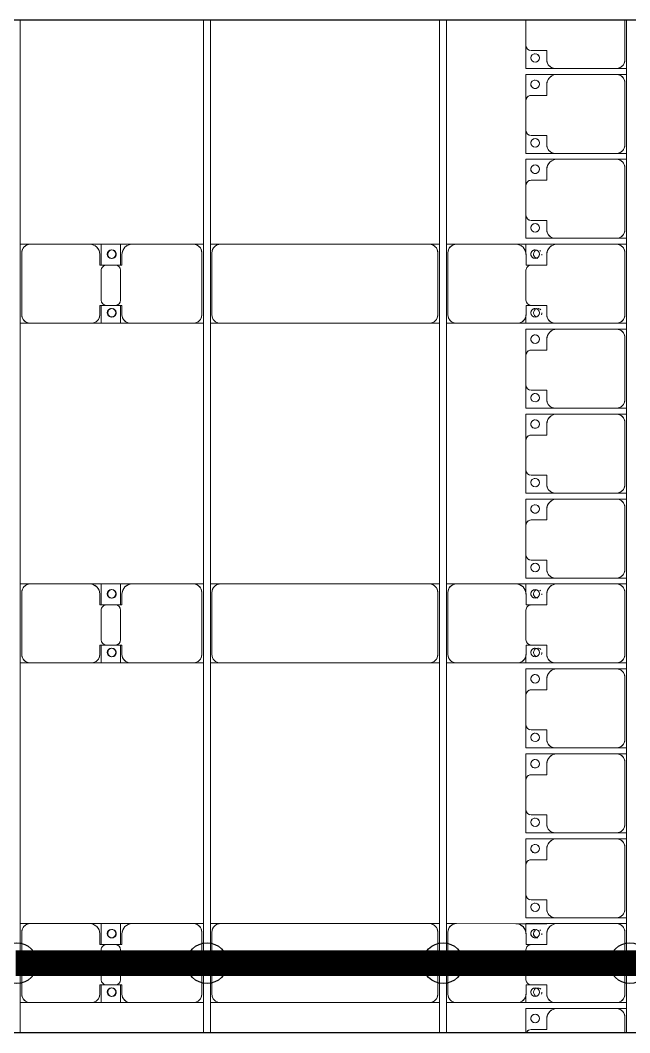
# Model space of a CAD drawing. Header units: millimetres. Extents: x -533732 to -130507, y -117886 to -23954.
# Drawn here: x -457530 to -453941, y -100546 to -94585 of the extents above; entities that cross this region are included whole.
import ezdxf

# ---------------------------------------------------------------- set-up
doc = ezdxf.new("R2010")
doc.units = ezdxf.units.MM
doc.layers.add('A-GENM', color=13, linetype='Continuous', lineweight=9)
doc.layers.add('S-BEAM', color=12, linetype='Continuous', lineweight=9)
doc.layers.add('GC-HOP 40x60 GIA CUONG', color=1, linetype='Continuous')

# ---------------------------------------------------------------- blocks, each defined once
blk = doc.blocks.new('Dải phao đi lại kèm đỡ invester - DẢI PHAO ĐI LẠI-18522-BỐ TRÍ KHUNG KẾT CẤU BÈ PIN 06')
at = {"layer": 'A-GENM', "color": 7}
for p, q in [((62673.4, -729.7), (62440, -729.7)), ((62723.4, -721.1), (62723.4, -779.7)), ((62723.4, -721.1), (62723.4, -779.7)), ((62758.4, -779.7), (62758.4, -721.1)), ((62758.4, -779.7), (62758.4, -721.1)), ((63173.4, -729.7), (62808.4, -729.7)), ((63223.4, -721.1), (63223.4, -779.7)), ((63223.4, -721.1), (63223.4, -779.7)), ((63258.4, -779.7), (63258.4, -721.1)), ((63258.4, -779.7), (63258.4, -721.1)), ((63673.4, -729.7), (63308.4, -729.7)), ((63723.4, -721.1), (63723.4, -779.7)), ((63723.4, -721.1), (63723.4, -779.7)), ((63758.4, -779.7), (63758.4, -721.1)), ((63758.4, -779.7), (63758.4, -721.1)), ((64173.4, -729.7), (63808.4, -729.7)), ((64223.4, -721.1), (64223.4, -779.7)), ((64223.4, -721.1), (64223.4, -779.7)), ((64258.4, -779.7), (64258.4, -721.1)), ((64258.4, -779.7), (64258.4, -721.1)), ((64673.4, -729.7), (64308.4, -729.7)), ((64723.4, -721.1), (64723.4, -779.7)), ((64723.4, -721.1), (64723.4, -779.7)), ((64758.4, -779.7), (64758.4, -721.1)), ((64758.4, -779.7), (64758.4, -721.1)), ((65173.4, -729.7), (64808.4, -729.7)), ((65223.4, -721.1), (65223.4, -779.7)), ((65223.4, -721.1), (65223.4, -779.7)), ((65258.4, -779.7), (65258.4, -721.1)), ((65258.4, -779.7), (65258.4, -721.1)), ((65673.4, -729.7), (65308.4, -729.7)), ((65723.4, -721.1), (65723.4, -779.7)), ((65723.4, -721.1), (65723.4, -779.7)), ((65758.4, -779.7), (65758.4, -721.1)), ((65758.4, -779.7), (65758.4, -721.1)), ((66173.4, -729.7), (65808.4, -729.7)), ((66223.4, -721.1), (66223.4, -779.7)), ((66223.4, -721.1), (66223.4, -779.7)), ((66258.4, -779.7), (66258.4, -721.1)), ((66258.4, -779.7), (66258.4, -721.1)), ((66673.4, -729.7), (66308.4, -729.7)), ((66723.4, -721.1), (66723.4, -779.7)), ((66723.4, -721.1), (66723.4, -779.7)), ((66758.4, -779.7), (66758.4, -721.1)), ((66758.4, -779.7), (66758.4, -721.1)), ((67173.4, -729.7), (66808.4, -729.7)), ((67223.4, -721.1), (67223.4, -779.7)), ((67223.4, -721.1), (67223.4, -779.7)), ((67258.4, -779.7), (67258.4, -721.1)), ((67258.4, -779.7), (67258.4, -721.1)), ((67673.4, -729.7), (67308.4, -729.7)), ((67723.4, -721.1), (67723.4, -779.7)), ((67723.4, -721.1), (67723.4, -779.7)), ((67758.4, -779.7), (67758.4, -721.1)), ((67758.4, -779.7), (67758.4, -721.1)), ((68173.4, -729.7), (67808.4, -729.7)), ((68223.4, -721.1), (68223.4, -779.7)), ((68223.4, -721.1), (68223.4, -779.7)), ((68258.4, -779.7), (68258.4, -721.1)), ((68258.4, -779.7), (68258.4, -721.1)), ((68400, -729.7), (68308.4, -729.7)), ((62723.4, -1139.7), (62723.4, -779.7)), ((62758.4, -779.7), (62758.4, -1129.7)), ((63223.4, -1139.7), (63223.4, -779.7)), ((63258.4, -779.7), (63258.4, -1129.7)), ((63723.4, -1139.7), (63723.4, -779.7)), ((63758.4, -779.7), (63758.4, -1129.7)), ((64223.4, -1139.7), (64223.4, -779.7)), ((64258.4, -779.7), (64258.4, -1129.7)), ((64723.4, -1139.7), (64723.4, -779.7)), ((64758.4, -779.7), (64758.4, -1129.7)), ((65223.4, -1139.7), (65223.4, -779.7)), ((65258.4, -779.7), (65258.4, -1129.7)), ((65723.4, -1139.7), (65723.4, -779.7)), ((65758.4, -779.7), (65758.4, -1129.7)), ((66223.4, -1139.7), (66223.4, -779.7)), ((66258.4, -779.7), (66258.4, -1129.7)), ((66723.4, -1139.7), (66723.4, -779.7)), ((66758.4, -779.7), (66758.4, -1129.7)), ((67223.4, -1139.7), (67223.4, -779.7)), ((67258.4, -779.7), (67258.4, -1129.7)), ((67723.4, -1139.7), (67723.4, -779.7)), ((67758.4, -779.7), (67758.4, -1129.7)), ((68223.4, -1139.7), (68223.4, -779.7)), ((68258.4, -779.7), (68258.4, -1129.7)), ((62758.4, -1312.2), (62758.4, -1129.7)), ((62758.4, -1129.7), (62758.4, -1312.2)), ((63258.4, -1312.2), (63258.4, -1129.7)), ((63258.4, -1129.7), (63258.4, -1312.2)), ((63758.4, -1312.2), (63758.4, -1129.7)), ((63758.4, -1129.7), (63758.4, -1312.2)), ((64258.4, -1312.2), (64258.4, -1129.7)), ((64258.4, -1129.7), (64258.4, -1312.2)), ((64758.4, -1312.2), (64758.4, -1129.7)), ((64758.4, -1129.7), (64758.4, -1312.2)), ((65258.4, -1312.2), (65258.4, -1129.7)), ((65258.4, -1129.7), (65258.4, -1312.2)), ((65758.4, -1312.2), (65758.4, -1129.7)), ((65758.4, -1129.7), (65758.4, -1312.2)), ((66258.4, -1312.2), (66258.4, -1129.7)), ((66258.4, -1129.7), (66258.4, -1312.2)), ((66758.4, -1312.2), (66758.4, -1129.7)), ((66758.4, -1129.7), (66758.4, -1312.2)), ((67258.4, -1312.2), (67258.4, -1129.7)), ((67258.4, -1129.7), (67258.4, -1312.2)), ((67758.4, -1312.2), (67758.4, -1129.7)), ((67758.4, -1129.7), (67758.4, -1312.2)), ((68258.4, -1312.2), (68258.4, -1129.7)), ((68258.4, -1129.7), (68258.4, -1312.2)), ((62618.2, -1282.2), (62618.2, -1189.7)), ((62618.2, -1189.7), (62673.4, -1189.7)), ((62723.4, -1139.7), (62723.4, -1312.2)), ((62723.4, -1312.2), (62723.4, -1139.7)), ((62818.4, -1189.7), (62881.8, -1189.7)), ((62881.8, -1189.7), (62881.8, -1282.2)), ((63118.2, -1282.2), (63118.2, -1189.7)), ((63118.2, -1189.7), (63173.4, -1189.7)), ((63223.4, -1139.7), (63223.4, -1312.2)), ((63223.4, -1312.2), (63223.4, -1139.7)), ((63318.4, -1189.7), (63381.8, -1189.7)), ((63381.8, -1189.7), (63381.8, -1282.2)), ((63618.2, -1282.2), (63618.2, -1189.7)), ((63618.2, -1189.7), (63673.4, -1189.7)), ((63723.4, -1139.7), (63723.4, -1312.2)), ((63723.4, -1312.2), (63723.4, -1139.7)), ((63818.4, -1189.7), (63881.8, -1189.7)), ((63881.8, -1189.7), (63881.8, -1282.2)), ((64118.2, -1282.2), (64118.2, -1189.7)), ((64118.2, -1189.7), (64173.4, -1189.7)), ((64223.4, -1139.7), (64223.4, -1312.2)), ((64223.4, -1312.2), (64223.4, -1139.7)), ((64318.4, -1189.7), (64381.8, -1189.7)), ((64381.8, -1189.7), (64381.8, -1282.2)), ((64618.2, -1282.2), (64618.2, -1189.7)), ((64618.2, -1189.7), (64673.4, -1189.7)), ((64723.4, -1139.7), (64723.4, -1312.2)), ((64723.4, -1312.2), (64723.4, -1139.7)), ((64818.4, -1189.7), (64881.8, -1189.7)), ((64881.8, -1189.7), (64881.8, -1282.2)), ((65118.2, -1282.2), (65118.2, -1189.7)), ((65118.2, -1189.7), (65173.4, -1189.7)), ((65223.4, -1139.7), (65223.4, -1312.2)), ((65223.4, -1312.2), (65223.4, -1139.7)), ((65318.4, -1189.7), (65381.8, -1189.7)), ((65381.8, -1189.7), (65381.8, -1282.2)), ((65618.2, -1282.2), (65618.2, -1189.7)), ((65618.2, -1189.7), (65673.4, -1189.7)), ((65723.4, -1139.7), (65723.4, -1312.2)), ((65723.4, -1312.2), (65723.4, -1139.7)), ((65818.4, -1189.7), (65881.8, -1189.7)), ((65881.8, -1189.7), (65881.8, -1282.2)), ((66118.2, -1282.2), (66118.2, -1189.7)), ((66118.2, -1189.7), (66173.4, -1189.7)), ((66223.4, -1139.7), (66223.4, -1312.2)), ((66223.4, -1312.2), (66223.4, -1139.7)), ((66318.4, -1189.7), (66381.8, -1189.7)), ((66381.8, -1189.7), (66381.8, -1282.2)), ((66618.2, -1282.2), (66618.2, -1189.7)), ((66618.2, -1189.7), (66673.4, -1189.7)), ((66723.4, -1139.7), (66723.4, -1312.2)), ((66723.4, -1312.2), (66723.4, -1139.7)), ((66818.4, -1189.7), (66881.8, -1189.7)), ((66881.8, -1189.7), (66881.8, -1282.2)), ((67118.2, -1282.2), (67118.2, -1189.7)), ((67118.2, -1189.7), (67173.4, -1189.7)), ((67223.4, -1139.7), (67223.4, -1312.2)), ((67223.4, -1312.2), (67223.4, -1139.7)), ((67318.4, -1189.7), (67381.8, -1189.7)), ((67381.8, -1189.7), (67381.8, -1282.2)), ((67618.2, -1282.2), (67618.2, -1189.7)), ((67618.2, -1189.7), (67673.4, -1189.7)), ((67723.4, -1139.7), (67723.4, -1312.2)), ((67723.4, -1312.2), (67723.4, -1139.7)), ((67818.4, -1189.7), (67881.8, -1189.7)), ((67881.8, -1189.7), (67881.8, -1282.2)), ((68118.2, -1282.2), (68118.2, -1189.7)), ((68118.2, -1189.7), (68173.4, -1189.7)), ((68223.4, -1139.7), (68223.4, -1312.2)), ((68223.4, -1312.2), (68223.4, -1139.7)), ((68318.4, -1189.7), (68381.8, -1189.7)), ((68381.8, -1189.7), (68381.8, -1282.2)), ((62440, -1312.2), (62588.2, -1312.2)), ((62723.4, -1312.2), (62588.2, -1312.2)), ((62588.2, -1312.2), (62723.4, -1312.2)), ((62911.8, -1312.2), (62758.4, -1312.2)), ((62758.4, -1312.2), (62911.8, -1312.2)), ((62911.8, -1312.2), (63088.2, -1312.2)), ((63223.4, -1312.2), (63088.2, -1312.2)), ((63088.2, -1312.2), (63223.4, -1312.2)), ((63411.8, -1312.2), (63258.4, -1312.2)), ((63258.4, -1312.2), (63411.8, -1312.2)), ((63411.8, -1312.2), (63588.2, -1312.2)), ((63723.4, -1312.2), (63588.2, -1312.2)), ((63588.2, -1312.2), (63723.4, -1312.2)), ((63818.4, -1312.2), (63758.4, -1312.2)), ((63758.4, -1312.2), (63818.4, -1312.2)), ((63911.8, -1312.2), (64088.2, -1312.2)), ((64223.4, -1312.2), (64173.4, -1312.2)), ((64173.4, -1312.2), (64223.4, -1312.2)), ((64411.8, -1312.2), (64258.4, -1312.2)), ((64258.4, -1312.2), (64411.8, -1312.2)), ((64411.8, -1312.2), (64588.2, -1312.2)), ((64723.4, -1312.2), (64588.2, -1312.2)), ((64588.2, -1312.2), (64723.4, -1312.2)), ((64911.8, -1312.2), (64758.4, -1312.2)), ((64758.4, -1312.2), (64911.8, -1312.2)), ((64911.8, -1312.2), (65088.2, -1312.2)), ((65223.4, -1312.2), (65088.2, -1312.2)), ((65088.2, -1312.2), (65223.4, -1312.2)), ((65411.8, -1312.2), (65258.4, -1312.2)), ((65258.4, -1312.2), (65411.8, -1312.2)), ((65411.8, -1312.2), (65588.2, -1312.2)), ((65723.4, -1312.2), (65588.2, -1312.2)), ((65588.2, -1312.2), (65723.4, -1312.2)), ((65818.4, -1312.2), (65758.4, -1312.2)), ((65758.4, -1312.2), (65818.4, -1312.2)), ((65911.8, -1312.2), (66088.2, -1312.2)), ((66223.4, -1312.2), (66173.4, -1312.2)), ((66173.4, -1312.2), (66223.4, -1312.2)), ((66411.8, -1312.2), (66258.4, -1312.2)), ((66258.4, -1312.2), (66411.8, -1312.2)), ((66411.8, -1312.2), (66588.2, -1312.2)), ((66723.4, -1312.2), (66588.2, -1312.2)), ((66588.2, -1312.2), (66723.4, -1312.2)), ((66911.8, -1312.2), (66758.4, -1312.2)), ((66758.4, -1312.2), (66911.8, -1312.2)), ((66911.8, -1312.2), (67088.2, -1312.2)), ((67223.4, -1312.2), (67088.2, -1312.2)), ((67088.2, -1312.2), (67223.4, -1312.2)), ((67411.8, -1312.2), (67258.4, -1312.2)), ((67258.4, -1312.2), (67411.8, -1312.2)), ((67411.8, -1312.2), (67588.2, -1312.2)), ((67723.4, -1312.2), (67588.2, -1312.2)), ((67588.2, -1312.2), (67723.4, -1312.2)), ((67818.4, -1312.2), (67758.4, -1312.2)), ((67758.4, -1312.2), (67818.4, -1312.2)), ((67911.8, -1312.2), (68088.2, -1312.2)), ((68223.4, -1312.2), (68173.4, -1312.2)), ((68173.4, -1312.2), (68221.6, -1312.2)), ((68400, -1312.2), (68258.4, -1312.2)), ((68258.4, -1312.2), (68400, -1312.2))]:
    blk.add_line(p, q, dxfattribs=at)
for centre, radius, start, end in [((62673.4, -779.7), 50, 0, 90), ((62673.4, -779.7), 50, 15, 90), ((62808.4, -779.7), 50, 90, 180), ((62808.4, -779.7), 50, 90, 165), ((63173.4, -779.7), 50, 0, 90), ((63173.4, -779.7), 50, 15, 90), ((63308.4, -779.7), 50, 90, 180), ((63308.4, -779.7), 50, 90, 165), ((63673.4, -779.7), 50, 360, 90), ((63673.4, -779.7), 50, 15, 90), ((63808.4, -779.7), 50, 90, 180), ((63808.4, -779.7), 50, 90, 165), ((64173.4, -779.7), 50, 0, 90), ((64173.4, -779.7), 50, 15, 90), ((64308.4, -779.7), 50, 90, 180), ((64308.4, -779.7), 50, 90, 165), ((64673.4, -779.7), 50, 0, 90), ((64673.4, -779.7), 50, 15, 90), ((64808.4, -779.7), 50, 90, 180), ((64808.4, -779.7), 50, 90, 165), ((65173.4, -779.7), 50, 360, 90), ((65173.4, -779.7), 50, 15, 90), ((65308.4, -779.7), 50, 90, 180), ((65308.4, -779.7), 50, 90, 165), ((65673.4, -779.7), 50, 360, 90), ((65673.4, -779.7), 50, 15, 90), ((65808.4, -779.7), 50, 90, 180), ((65808.4, -779.7), 50, 90, 165), ((66173.4, -779.7), 50, 0, 90), ((66173.4, -779.7), 50, 15, 90), ((66308.4, -779.7), 50, 90, 180), ((66308.4, -779.7), 50, 90, 165), ((66673.4, -779.7), 50, 360, 90), ((66673.4, -779.7), 50, 15, 90), ((66808.4, -779.7), 50, 90, 180), ((66808.4, -779.7), 50, 90, 165), ((67173.4, -779.7), 50, 360, 90), ((67173.4, -779.7), 50, 15, 90), ((67308.4, -779.7), 50, 90, 180), ((67308.4, -779.7), 50, 90, 165), ((67673.4, -779.7), 50, 0, 90), ((67673.4, -779.7), 50, 15, 90), ((67808.4, -779.7), 50, 90, 180), ((67808.4, -779.7), 50, 90, 165), ((68173.4, -779.7), 50, 360, 90), ((68173.4, -779.7), 50, 15.40854, 90), ((68308.4, -779.7), 50, 90, 180), ((68308.4, -779.7), 50, 90, 165), ((62818.4, -1129.7), 60, 180, 270), ((63318.4, -1129.7), 60, 180, 270), ((63818.4, -1129.7), 60, 180, 270), ((64318.4, -1129.7), 60, 180, 270), ((64818.4, -1129.7), 60, 180, 270), ((65318.4, -1129.7), 60, 180, 270), ((65818.4, -1129.7), 60, 180, 270), ((66318.4, -1129.7), 60, 180, 270), ((66818.4, -1129.7), 60, 180, 270), ((67318.4, -1129.7), 60, 180, 270), ((67818.4, -1129.7), 60, 180, 270), ((68318.4, -1129.7), 60, 180, 270), ((62673.4, -1139.7), 50, 270, 0), ((62673.4, -1139.7), 50, 270, 345), ((62818.4, -1129.7), 60, 210, 270), ((63173.4, -1139.7), 50, 270, 0), ((63173.4, -1139.7), 50, 270, 345), ((63318.4, -1129.7), 60, 210, 270), ((63673.4, -1139.7), 50, 270, 360), ((63673.4, -1139.7), 50, 270, 345), ((63818.4, -1129.7), 60, 210, 270), ((64173.4, -1139.7), 50, 270, 360), ((64173.4, -1139.7), 50, 270, 345), ((64318.4, -1129.7), 60, 210, 270), ((64673.4, -1139.7), 50, 270, 360), ((64673.4, -1139.7), 50, 270, 345), ((64818.4, -1129.7), 60, 215.17743, 270), ((65173.4, -1139.7), 50, 270, 0), ((65173.4, -1139.7), 50, 270, 345), ((65318.4, -1129.7), 60, 210, 270), ((65673.4, -1139.7), 50, 270, 0), ((65673.4, -1139.7), 50, 270, 345), ((65818.4, -1129.7), 60, 210, 270), ((66173.4, -1139.7), 50, 270, 0), ((66173.4, -1139.7), 50, 270, 345), ((66318.4, -1129.7), 60, 210, 270), ((66673.4, -1139.7), 50, 270, 0), ((66673.4, -1139.7), 50, 270, 345), ((66818.4, -1129.7), 60, 210, 270), ((67173.4, -1139.7), 50, 270, 0), ((67173.4, -1139.7), 50, 270, 345), ((67318.4, -1129.7), 60, 210, 270), ((67673.4, -1139.7), 50, 270, 0), ((67673.4, -1139.7), 50, 270, 345), ((67818.4, -1129.7), 60, 210, 270), ((68173.4, -1139.7), 50, 270, 0), ((68173.4, -1139.7), 50, 270, 344.59635), ((68318.4, -1129.7), 60, 210, 270), ((62661.8, -1258.6), 25, 90, 270), ((62661.8, -1258.6), 25, 90, 165), ((62661.8, -1258.6), 25, 270, 90), ((62661.8, -1258.6), 25, 15, 90), ((62816.8, -1258.6), 25, 90, 270), ((62816.8, -1258.6), 25, 90, 165), ((62816.8, -1258.6), 25, 270, 90), ((62816.8, -1258.6), 25, 60, 90), ((62816.8, -1258.6), 25, 270, 30), ((63161.8, -1258.6), 25, 90, 270), ((63161.8, -1258.6), 25, 90, 165), ((63161.8, -1258.6), 25, 270, 90), ((63161.8, -1258.6), 25, 15, 90), ((63316.8, -1258.6), 25, 90, 270), ((63316.8, -1258.6), 25, 90, 165), ((63316.8, -1258.6), 25, 270, 90), ((63316.8, -1258.6), 25, 60, 90), ((63316.8, -1258.6), 25, 270, 30), ((63661.8, -1258.6), 25, 90, 270), ((63661.8, -1258.6), 25, 90, 165), ((63661.8, -1258.6), 25, 270, 90), ((63661.8, -1258.6), 25, 15, 90), ((63816.8, -1258.6), 25, 90, 270), ((63816.8, -1258.6), 25, 90, 165), ((63816.8, -1258.6), 25, 270, 90), ((63816.8, -1258.6), 25, 60, 90), ((63816.8, -1258.6), 25, 270, 30), ((64161.8, -1258.6), 25, 90, 270), ((64161.8, -1258.6), 25, 90, 165), ((64161.8, -1258.6), 25, 270, 90), ((64161.8, -1258.6), 25, 15, 90), ((64316.8, -1258.6), 25, 90, 270), ((64316.8, -1258.6), 25, 90, 165), ((64316.8, -1258.6), 25, 270, 90), ((64316.8, -1258.6), 25, 60, 90), ((64316.8, -1258.6), 25, 270, 30), ((64661.8, -1258.6), 25, 90, 270), ((64661.8, -1258.6), 25, 90, 165), ((64661.8, -1258.6), 25, 270, 90), ((64661.8, -1258.6), 25, 15, 90), ((64816.8, -1258.6), 25, 90, 270), ((64816.8, -1258.6), 25, 90, 165), ((64816.8, -1258.6), 25, 270, 90), ((64816.8, -1258.6), 25, 60, 90), ((64816.8, -1258.6), 25, 270, 30), ((65161.8, -1258.6), 25, 90, 270), ((65161.8, -1258.6), 25, 90, 165), ((65161.8, -1258.6), 25, 270, 90), ((65161.8, -1258.6), 25, 15, 90), ((65316.8, -1258.6), 25, 90, 270), ((65316.8, -1258.6), 25, 90, 165), ((65316.8, -1258.6), 25, 270, 90), ((65316.8, -1258.6), 25, 60, 90), ((65316.8, -1258.6), 25, 270, 30), ((65661.8, -1258.6), 25, 90, 270), ((65661.8, -1258.6), 25, 90, 165), ((65661.8, -1258.6), 25, 270, 90), ((65661.8, -1258.6), 25, 15, 90), ((65816.8, -1258.6), 25, 90, 270), ((65816.8, -1258.6), 25, 90, 165), ((65816.8, -1258.6), 25, 270, 90), ((65816.8, -1258.6), 25, 60, 90), ((65816.8, -1258.6), 25, 270, 30), ((66161.8, -1258.6), 25, 90, 270), ((66161.8, -1258.6), 25, 90, 165), ((66161.8, -1258.6), 25, 270, 90), ((66161.8, -1258.6), 25, 15, 90), ((66316.8, -1258.6), 25, 90, 270), ((66316.8, -1258.6), 25, 90, 165), ((66316.8, -1258.6), 25, 270, 90), ((66316.8, -1258.6), 25, 60, 90), ((66316.8, -1258.6), 25, 270, 30), ((66661.8, -1258.6), 25, 90, 270), ((66661.8, -1258.6), 25, 90, 165), ((66661.8, -1258.6), 25, 270, 90), ((66661.8, -1258.6), 25, 15, 90), ((66816.8, -1258.6), 25, 90, 270), ((66816.8, -1258.6), 25, 90, 165), ((66816.8, -1258.6), 25, 270, 90), ((66816.8, -1258.6), 25, 60, 90), ((66816.8, -1258.6), 25, 270, 30), ((67161.8, -1258.6), 25, 90, 270), ((67161.8, -1258.6), 25, 90, 165), ((67161.8, -1258.6), 25, 270, 90), ((67161.8, -1258.6), 25, 15, 90), ((67316.8, -1258.6), 25, 90, 270), ((67316.8, -1258.6), 25, 90, 165), ((67316.8, -1258.6), 25, 270, 90), ((67316.8, -1258.6), 25, 60, 90), ((67316.8, -1258.6), 25, 270, 30), ((67661.8, -1258.6), 25, 90, 270), ((67661.8, -1258.6), 25, 90, 165), ((67661.8, -1258.6), 25, 270, 90), ((67661.8, -1258.6), 25, 15, 90), ((67816.8, -1258.6), 25, 90, 270), ((67816.8, -1258.6), 25, 90, 165), ((67816.8, -1258.6), 25, 270, 90), ((67816.8, -1258.6), 25, 60, 90), ((67816.8, -1258.6), 25, 270, 30), ((68161.8, -1258.6), 25, 90, 270), ((68161.8, -1258.6), 25, 90, 165), ((68161.8, -1258.6), 25, 270, 90), ((68161.8, -1258.6), 25, 15, 90), ((68316.8, -1258.6), 25, 90, 270), ((68316.8, -1258.6), 25, 90, 165), ((68316.8, -1258.6), 25, 270, 90), ((68316.8, -1258.6), 25, 60, 90), ((68316.8, -1258.6), 25, 270, 30), ((62588.2, -1282.2), 30, 270, 0), ((62588.2, -1282.2), 30, 285, 345), ((62588.2, -1282.2), 30, 285, 300), ((62588.2, -1282.2), 30, 285, 300), ((62588.2, -1282.2), 30, 315, 345), ((62588.2, -1282.2), 30, 315, 345), ((62661.8, -1258.6), 25, 180, 270), ((62661.8, -1258.6), 25, 270, 360), ((62816.8, -1258.6), 25, 180, 270), ((62911.8, -1282.2), 30, 180, 270), ((62911.8, -1282.2), 30, 195, 225), ((62911.8, -1282.2), 30, 195, 255), ((62911.8, -1282.2), 30, 195, 225), ((63088.2, -1282.2), 30, 270, 360), ((63088.2, -1282.2), 30, 285, 345), ((63088.2, -1282.2), 30, 285, 300), ((63088.2, -1282.2), 30, 285, 300), ((63088.2, -1282.2), 30, 315, 345), ((63088.2, -1282.2), 30, 315, 345), ((63161.8, -1258.6), 25, 180, 270), ((63161.8, -1258.6), 25, 270, 0), ((63316.8, -1258.6), 25, 180, 270), ((63411.8, -1282.2), 30, 180, 270), ((63411.8, -1282.2), 30, 195, 225), ((63411.8, -1282.2), 30, 195, 255), ((63411.8, -1282.2), 30, 195, 225), ((63588.2, -1282.2), 30, 270, 360), ((63588.2, -1282.2), 30, 285, 345), ((63588.2, -1282.2), 30, 285, 300), ((63588.2, -1282.2), 30, 285, 300), ((63588.2, -1282.2), 30, 315, 345), ((63588.2, -1282.2), 30, 315, 345), ((63661.8, -1258.6), 25, 180, 270), ((63661.8, -1258.6), 25, 270, 360), ((63816.8, -1258.6), 25, 180, 270), ((63911.8, -1282.2), 30, 180, 270), ((64088.2, -1282.2), 30, 270, 0), ((64161.8, -1258.6), 25, 180, 270), ((64161.8, -1258.6), 25, 270, 0), ((64316.8, -1258.6), 25, 180, 270), ((64411.8, -1282.2), 30, 180, 270), ((64411.8, -1282.2), 30, 195, 225), ((64411.8, -1282.2), 30, 195, 255), ((64411.8, -1282.2), 30, 195, 225), ((64588.2, -1282.2), 30, 270, 0), ((64588.2, -1282.2), 30, 285, 345), ((64588.2, -1282.2), 30, 285, 300), ((64588.2, -1282.2), 30, 285, 300), ((64588.2, -1282.2), 30, 315, 345), ((64588.2, -1282.2), 30, 315, 345), ((64661.8, -1258.6), 25, 180, 270), ((64661.8, -1258.6), 25, 270, 0), ((64816.8, -1258.6), 25, 180, 270), ((64911.8, -1282.2), 30, 180, 270), ((64911.8, -1282.2), 30, 195, 225), ((64911.8, -1282.2), 30, 195, 255), ((64911.8, -1282.2), 30, 195, 225), ((65088.2, -1282.2), 30, 270, 0), ((65088.2, -1282.2), 30, 285, 345), ((65088.2, -1282.2), 30, 285, 300), ((65088.2, -1282.2), 30, 285, 300), ((65088.2, -1282.2), 30, 315, 345), ((65088.2, -1282.2), 30, 315, 345), ((65161.8, -1258.6), 25, 180, 270), ((65161.8, -1258.6), 25, 270, 0), ((65316.8, -1258.6), 25, 180, 270), ((65411.8, -1282.2), 30, 180, 270), ((65411.8, -1282.2), 30, 195, 225), ((65411.8, -1282.2), 30, 195, 255), ((65411.8, -1282.2), 30, 195, 225), ((65588.2, -1282.2), 30, 270, 360), ((65588.2, -1282.2), 30, 285, 345), ((65588.2, -1282.2), 30, 285, 300), ((65588.2, -1282.2), 30, 285, 300), ((65588.2, -1282.2), 30, 315, 345), ((65588.2, -1282.2), 30, 315, 345), ((65661.8, -1258.6), 25, 180, 270), ((65661.8, -1258.6), 25, 270, 0), ((65816.8, -1258.6), 25, 180, 270), ((65911.8, -1282.2), 30, 180, 270), ((66088.2, -1282.2), 30, 270, 0), ((66161.8, -1258.6), 25, 180, 270), ((66161.8, -1258.6), 25, 270, 0), ((66316.8, -1258.6), 25, 180, 270), ((66411.8, -1282.2), 30, 180, 270), ((66411.8, -1282.2), 30, 195, 225), ((66411.8, -1282.2), 30, 195, 255), ((66411.8, -1282.2), 30, 195, 225), ((66588.2, -1282.2), 30, 270, 0), ((66588.2, -1282.2), 30, 285, 345), ((66588.2, -1282.2), 30, 285, 300), ((66588.2, -1282.2), 30, 285, 300), ((66588.2, -1282.2), 30, 315, 345), ((66588.2, -1282.2), 30, 315, 345), ((66661.8, -1258.6), 25, 180, 270), ((66661.8, -1258.6), 25, 270, 0), ((66816.8, -1258.6), 25, 180, 270), ((66911.8, -1282.2), 30, 180, 270), ((66911.8, -1282.2), 30, 195, 225), ((66911.8, -1282.2), 30, 195, 255), ((66911.8, -1282.2), 30, 195, 225), ((67088.2, -1282.2), 30, 270, 360), ((67088.2, -1282.2), 30, 285, 345), ((67088.2, -1282.2), 30, 285, 300), ((67088.2, -1282.2), 30, 285, 300), ((67088.2, -1282.2), 30, 315, 345), ((67088.2, -1282.2), 30, 315, 345), ((67161.8, -1258.6), 25, 180, 270), ((67161.8, -1258.6), 25, 270, 0), ((67316.8, -1258.6), 25, 180, 270), ((67411.8, -1282.2), 30, 180, 270), ((67411.8, -1282.2), 30, 195, 225), ((67411.8, -1282.2), 30, 195, 255), ((67411.8, -1282.2), 30, 195, 225), ((67588.2, -1282.2), 30, 270, 360), ((67588.2, -1282.2), 30, 285, 345), ((67588.2, -1282.2), 30, 285, 300), ((67588.2, -1282.2), 30, 285, 300), ((67588.2, -1282.2), 30, 315, 345), ((67588.2, -1282.2), 30, 315, 345), ((67661.8, -1258.6), 25, 180, 270), ((67661.8, -1258.6), 25, 270, 0), ((67816.8, -1258.6), 25, 180, 270), ((67911.8, -1282.2), 30, 180, 270), ((68088.2, -1282.2), 30, 270, 0), ((68161.8, -1258.6), 25, 180, 270), ((68161.8, -1258.6), 25, 270, 0), ((68316.8, -1258.6), 25, 180, 270), ((68411.8, -1282.2), 30, 180, 240), ((68411.8, -1282.2), 30, 195, 225), ((68411.8, -1282.2), 30, 195, 240), ((68411.8, -1282.2), 30, 195, 225)]:
    blk.add_arc(centre, radius, start, end, dxfattribs=at)
blk = doc.blocks.new('Dầm C52 - Hộp 40x60-V106-BỐ TRÍ KHUNG KẾT CẤU BÈ PIN 06')
at = {"layer": 'S-BEAM', "color": 3, "lineweight": 25}
blk.add_line((-636.8, -20), (-145891.1, -20), dxfattribs=at)
blk = doc.blocks.new('Dầm C52 - Hộp 40x60-19452-BỐ TRÍ KHUNG KẾT CẤU BÈ PIN 06')
at = {"layer": 'S-BEAM', "color": 3, "lineweight": 25}
blk.add_line((-110033.2, 20), (110033.2, 20), dxfattribs=at)
blk = doc.blocks.new('Dai phao do pin - DẢI PHAO ĐỠ PIN-V138-BỐ TRÍ KHUNG KẾT CẤU BÈ PIN 06')
at = {"layer": 'A-GENM', "color": 7}
for p, q in [((-1312.2, 223.4), (-1139.7, 223.4)), ((-1139.7, 223.4), (-1312.2, 223.4)), ((-779.7, 223.4), (-1139.7, 223.4)), ((-779.7, 223.4), (-721.1, 223.4)), ((-779.7, 223.4), (-721.1, 223.4)), ((-681.1, 223.4), (-620.3, 223.4)), ((-681.1, 223.4), (-620.3, 223.4)), ((610.3, 223.4), (-620.3, 223.4)), ((610.3, 223.4), (668.9, 223.4)), ((610.3, 223.4), (668.9, 223.4)), ((708.9, 223.4), (769.7, 223.4)), ((708.9, 223.4), (769.7, 223.4)), ((1139.7, 223.4), (769.7, 223.4)), ((1139.7, 223.4), (1312.2, 223.4)), ((1312.2, 223.4), (1139.7, 223.4)), ((1197.8, 223.4), (1370.3, 223.4)), ((1197.8, 116.2), (1197.8, 223.4)), ((1370.3, 223.4), (1197.8, 223.4)), ((1312.2, 223.4), (1312.2, 116.2)), ((1730.3, 223.4), (1370.3, 223.4)), ((1730.3, 223.4), (1788.9, 223.4)), ((1730.3, 223.4), (1788.9, 223.4)), ((-1189.7, 173.4), (-1189.7, 118.2)), ((-729.7, -191.6), (-729.7, 173.4)), ((-670.3, 173.4), (-670.3, -191.6)), ((660.3, -191.6), (660.3, 173.4)), ((719.7, 173.4), (719.7, -191.6)), ((1189.7, 118.2), (1189.7, 173.4)), ((1320.3, 173.4), (1320.3, 118.2)), ((1780.3, -191.6), (1780.3, 173.4)), ((-1189.7, 118.2), (-1219.7, 118.2)), ((1282.2, 118.2), (1189.7, 118.2)), ((1197.8, 88.2), (1197.8, -88.2)), ((1320.3, 118.2), (1227.8, 118.2)), ((1312.2, -88.2), (1312.2, 88.2)), ((-1219.7, -118.2), (-1189.7, -118.2)), ((-1189.7, -118.2), (-1189.7, -181.6)), ((1189.7, -181.6), (1189.7, -118.2)), ((1189.7, -118.2), (1282.2, -118.2)), ((1197.8, -241.6), (1197.8, -116.2)), ((1227.8, -118.2), (1320.3, -118.2)), ((1312.2, -116.2), (1312.2, -241.6)), ((1320.3, -118.2), (1320.3, -181.6)), ((-1129.7, -241.6), (-1312.2, -241.6)), ((-1312.2, -241.6), (-1129.7, -241.6)), ((-1129.7, -241.6), (-779.7, -241.6)), ((-721.1, -241.6), (-779.7, -241.6)), ((-721.1, -241.6), (-779.7, -241.6)), ((-620.3, -241.6), (-681.1, -241.6)), ((-620.3, -241.6), (-681.1, -241.6)), ((-620.3, -241.6), (610.3, -241.6)), ((668.9, -241.6), (610.3, -241.6)), ((668.9, -241.6), (610.3, -241.6)), ((769.7, -241.6), (708.9, -241.6)), ((769.7, -241.6), (708.9, -241.6)), ((769.7, -241.6), (1129.7, -241.6)), ((1312.2, -241.6), (1129.7, -241.6)), ((1129.7, -241.6), (1312.2, -241.6)), ((1380.3, -241.6), (1197.8, -241.6)), ((1197.8, -241.6), (1380.3, -241.6)), ((1380.3, -241.6), (1730.3, -241.6)), ((1788.9, -241.6), (1730.3, -241.6)), ((1788.9, -241.6), (1730.3, -241.6))]:
    blk.add_line(p, q, dxfattribs=at)
for centre, radius, start, end in [((-1258.6, 161.8), 25, 360, 75), ((-1258.6, 161.8), 25, 360, 75), ((-1139.7, 173.4), 50, 90, 180), ((-1139.7, 173.4), 50, 105, 180), ((-779.7, 173.4), 50, 0, 90), ((-779.7, 173.4), 50, 0, 75), ((-620.3, 173.4), 50, 90, 180), ((-620.3, 173.4), 50, 150, 180), ((-620.3, 173.4), 50, 90, 120), ((610.3, 173.4), 50, 0, 90), ((610.3, 173.4), 50, 15, 90), ((769.7, 173.4), 50, 90, 180), ((769.7, 173.4), 50, 105, 180), ((1139.7, 173.4), 50, 360, 90), ((1139.7, 173.4), 50, 360, 75), ((1248.6, 161.8), 25, 0, 180), ((1248.6, 161.8), 25, 0, 165), ((1251.4, 161.8), 25, 360, 180), ((1251.4, 161.8), 25, 90, 180), ((1251.4, 161.8), 25, 15, 75), ((1370.3, 173.4), 50, 90, 180), ((1370.3, 173.4), 50, 105, 180), ((1730.3, 173.4), 50, 0, 90), ((1730.3, 173.4), 50, 0, 75), ((-1258.6, 161.8), 25, 150, 180), ((-1258.6, 161.8), 25, 150, 180), ((-1258.6, 161.8), 25, 225, 270), ((-1258.6, 161.8), 25, 225, 270), ((-1258.6, 161.8), 25, 285, 360), ((-1258.6, 161.8), 25, 285, 360), ((1248.6, 161.8), 25, 180, 0), ((1248.6, 161.8), 25, 195, 255), ((1251.4, 161.8), 25, 180, 360), ((1251.4, 161.8), 25, 180, 255), ((1248.6, 161.8), 25, 285, 0), ((1251.4, 161.8), 25, 285, 345), ((1227.8, 88.2), 30, 90, 180), ((1282.2, 88.2), 30, 0, 90), ((1227.8, -88.2), 30, 180, 270), ((1282.2, -88.2), 30, 270, 0), ((-1258.6, -183.2), 25, 165, 180), ((-1258.6, -183.2), 25, 165, 180), ((-1258.6, -183.2), 25, 0, 90), ((-1258.6, -183.2), 25, 60, 90), ((-1258.6, -183.2), 25, 0, 30), ((1248.6, -183.2), 25, 360, 180), ((1251.4, -183.2), 25, 0, 180), ((1251.4, -183.2), 25, 60, 180), ((1248.6, -183.2), 25, 360, 150), ((1251.4, -183.2), 25, 15, 30), ((-1258.6, -183.2), 25, 225, 240), ((-1258.6, -183.2), 25, 225, 240), ((-1258.6, -183.2), 25, 285, 360), ((-1258.6, -183.2), 25, 285, 360), ((-1129.7, -181.6), 60, 180, 270), ((-1129.7, -181.6), 60, 180, 240), ((-779.7, -191.6), 50, 270, 0), ((-779.7, -191.6), 50, 285, 0), ((-620.3, -191.6), 50, 180, 270), ((-620.3, -191.6), 50, 180, 210), ((-620.3, -191.6), 50, 225, 255), ((610.3, -191.6), 50, 270, 0), ((610.3, -191.6), 50, 270, 300), ((610.3, -191.6), 50, 330, 345), ((769.7, -191.6), 50, 180, 270), ((769.7, -191.6), 50, 180, 255), ((1129.7, -181.6), 60, 270, 360), ((1129.7, -181.6), 60, 300, 360), ((1248.6, -183.2), 25, 180, 0), ((1248.6, -183.2), 25, 195, 360), ((1251.4, -183.2), 25, 180, 360), ((1251.4, -183.2), 25, 180, 270), ((1251.4, -183.2), 25, 285, 345), ((1380.3, -181.6), 60, 180, 270), ((1380.3, -181.6), 60, 180, 240), ((1730.3, -191.6), 50, 270, 0), ((1730.3, -191.6), 50, 285, 0)]:
    blk.add_arc(centre, radius, start, end, dxfattribs=at)
blk = doc.blocks.new('Dai phao do pin - DẢI PHAO ĐỠ PIN-V139-BỐ TRÍ KHUNG KẾT CẤU BÈ PIN 06')
at = {"layer": 'A-GENM', "color": 7}
for p, q in [((-1312.2, 223.4), (-1139.7, 223.4)), ((-1139.7, 223.4), (-1312.2, 223.4)), ((-779.7, 223.4), (-1139.7, 223.4)), ((-779.7, 223.4), (-721.1, 223.4)), ((-779.7, 223.4), (-721.1, 223.4)), ((-681.1, 223.4), (-620.3, 223.4)), ((-681.1, 223.4), (-620.3, 223.4)), ((610.3, 223.4), (-620.3, 223.4)), ((610.3, 223.4), (668.9, 223.4)), ((610.3, 223.4), (668.9, 223.4)), ((708.9, 223.4), (769.7, 223.4)), ((708.9, 223.4), (769.7, 223.4)), ((1139.7, 223.4), (769.7, 223.4)), ((1139.7, 223.4), (1312.2, 223.4)), ((1312.2, 223.4), (1139.7, 223.4)), ((1197.8, 223.4), (1370.3, 223.4)), ((1197.8, 116.2), (1197.8, 223.4)), ((1370.3, 223.4), (1197.8, 223.4)), ((1312.2, 223.4), (1312.2, 116.2)), ((1730.3, 223.4), (1370.3, 223.4)), ((1730.3, 223.4), (1788.9, 223.4)), ((1730.3, 223.4), (1788.9, 223.4)), ((-1189.7, 173.4), (-1189.7, 118.2)), ((-729.7, -191.6), (-729.7, 173.4)), ((-670.3, 173.4), (-670.3, -191.6)), ((660.3, -191.6), (660.3, 173.4)), ((719.7, 173.4), (719.7, -191.6)), ((1189.7, 118.2), (1189.7, 173.4)), ((1320.3, 173.4), (1320.3, 118.2)), ((1780.3, -191.6), (1780.3, 173.4)), ((-1189.7, 118.2), (-1219.7, 118.2)), ((1282.2, 118.2), (1189.7, 118.2)), ((1197.8, 88.2), (1197.8, -88.2)), ((1320.3, 118.2), (1227.8, 118.2)), ((1312.2, -88.2), (1312.2, 88.2)), ((-1219.7, -118.2), (-1189.7, -118.2)), ((-1189.7, -118.2), (-1189.7, -181.6)), ((1189.7, -181.6), (1189.7, -118.2)), ((1189.7, -118.2), (1282.2, -118.2)), ((1197.8, -241.6), (1197.8, -116.2)), ((1227.8, -118.2), (1320.3, -118.2)), ((1312.2, -116.2), (1312.2, -241.6)), ((1320.3, -118.2), (1320.3, -181.6)), ((-1129.7, -241.6), (-1312.2, -241.6)), ((-1312.2, -241.6), (-1129.7, -241.6)), ((-1129.7, -241.6), (-779.7, -241.6)), ((-721.1, -241.6), (-779.7, -241.6)), ((-721.1, -241.6), (-779.7, -241.6)), ((-620.3, -241.6), (-681.1, -241.6)), ((-620.3, -241.6), (-681.1, -241.6)), ((-620.3, -241.6), (610.3, -241.6)), ((668.9, -241.6), (610.3, -241.6)), ((668.9, -241.6), (610.3, -241.6)), ((769.7, -241.6), (708.9, -241.6)), ((769.7, -241.6), (708.9, -241.6)), ((769.7, -241.6), (1129.7, -241.6)), ((1312.2, -241.6), (1129.7, -241.6)), ((1129.7, -241.6), (1312.2, -241.6)), ((1380.3, -241.6), (1197.8, -241.6)), ((1197.8, -241.6), (1380.3, -241.6)), ((1380.3, -241.6), (1730.3, -241.6)), ((1788.9, -241.6), (1730.3, -241.6)), ((1788.9, -241.6), (1730.3, -241.6))]:
    blk.add_line(p, q, dxfattribs=at)
for centre, radius, start, end in [((-1258.6, 161.8), 25, 360, 75), ((-1258.6, 161.8), 25, 360, 75), ((-1139.7, 173.4), 50, 90, 180), ((-1139.7, 173.4), 50, 105, 180), ((-779.7, 173.4), 50, 0, 90), ((-779.7, 173.4), 50, 0, 75), ((-620.3, 173.4), 50, 90, 180), ((-620.3, 173.4), 50, 150, 180), ((-620.3, 173.4), 50, 90, 120), ((610.3, 173.4), 50, 0, 90), ((610.3, 173.4), 50, 15, 90), ((769.7, 173.4), 50, 90, 180), ((769.7, 173.4), 50, 105, 180), ((1139.7, 173.4), 50, 360, 90), ((1139.7, 173.4), 50, 360, 75), ((1248.6, 161.8), 25, 0, 180), ((1248.6, 161.8), 25, 0, 165), ((1251.4, 161.8), 25, 360, 180), ((1251.4, 161.8), 25, 90, 180), ((1251.4, 161.8), 25, 15, 75), ((1370.3, 173.4), 50, 90, 180), ((1370.3, 173.4), 50, 105, 180), ((1730.3, 173.4), 50, 0, 90), ((1730.3, 173.4), 50, 0, 75), ((-1258.6, 161.8), 25, 150, 180), ((-1258.6, 161.8), 25, 150, 180), ((-1258.6, 161.8), 25, 225, 270), ((-1258.6, 161.8), 25, 225, 270), ((-1258.6, 161.8), 25, 285, 360), ((-1258.6, 161.8), 25, 285, 360), ((1248.6, 161.8), 25, 180, 0), ((1248.6, 161.8), 25, 195, 255), ((1251.4, 161.8), 25, 180, 360), ((1251.4, 161.8), 25, 180, 255), ((1248.6, 161.8), 25, 285, 0), ((1251.4, 161.8), 25, 285, 345), ((1227.8, 88.2), 30, 90, 180), ((1282.2, 88.2), 30, 0, 90), ((1227.8, -88.2), 30, 180, 270), ((1282.2, -88.2), 30, 270, 0), ((-1258.6, -183.2), 25, 165, 180), ((-1258.6, -183.2), 25, 165, 180), ((-1258.6, -183.2), 25, 0, 90), ((-1258.6, -183.2), 25, 60, 90), ((-1258.6, -183.2), 25, 0, 30), ((1248.6, -183.2), 25, 360, 180), ((1251.4, -183.2), 25, 0, 180), ((1251.4, -183.2), 25, 60, 180), ((1248.6, -183.2), 25, 360, 150), ((1251.4, -183.2), 25, 15, 30), ((-1258.6, -183.2), 25, 225, 240), ((-1258.6, -183.2), 25, 225, 240), ((-1258.6, -183.2), 25, 285, 360), ((-1258.6, -183.2), 25, 285, 360), ((-1129.7, -181.6), 60, 180, 270), ((-1129.7, -181.6), 60, 180, 240), ((-779.7, -191.6), 50, 270, 0), ((-779.7, -191.6), 50, 285, 0), ((-620.3, -191.6), 50, 180, 270), ((-620.3, -191.6), 50, 180, 210), ((-620.3, -191.6), 50, 225, 255), ((610.3, -191.6), 50, 270, 0), ((610.3, -191.6), 50, 270, 300), ((610.3, -191.6), 50, 330, 345), ((769.7, -191.6), 50, 180, 270), ((769.7, -191.6), 50, 180, 255), ((1129.7, -181.6), 60, 270, 360), ((1129.7, -181.6), 60, 300, 360), ((1248.6, -183.2), 25, 180, 0), ((1248.6, -183.2), 25, 195, 360), ((1251.4, -183.2), 25, 180, 360), ((1251.4, -183.2), 25, 180, 270), ((1251.4, -183.2), 25, 285, 345), ((1380.3, -181.6), 60, 180, 270), ((1380.3, -181.6), 60, 180, 240), ((1730.3, -191.6), 50, 270, 0), ((1730.3, -191.6), 50, 285, 0)]:
    blk.add_arc(centre, radius, start, end, dxfattribs=at)
blk = doc.blocks.new('Dai phao do pin - DẢI PHAO ĐỠ PIN-V140-BỐ TRÍ KHUNG KẾT CẤU BÈ PIN 06')
at = {"layer": 'A-GENM', "color": 7}
for p, q in [((-1312.2, 223.4), (-1139.7, 223.4)), ((-1139.7, 223.4), (-1312.2, 223.4)), ((-779.7, 223.4), (-1139.7, 223.4)), ((-779.7, 223.4), (-721.1, 223.4)), ((-779.7, 223.4), (-721.1, 223.4)), ((-681.1, 223.4), (-620.3, 223.4)), ((-681.1, 223.4), (-620.3, 223.4)), ((610.3, 223.4), (-620.3, 223.4)), ((610.3, 223.4), (668.9, 223.4)), ((610.3, 223.4), (668.9, 223.4)), ((708.9, 223.4), (769.7, 223.4)), ((708.9, 223.4), (769.7, 223.4)), ((1139.7, 223.4), (769.7, 223.4)), ((1139.7, 223.4), (1312.2, 223.4)), ((1312.2, 223.4), (1139.7, 223.4)), ((1197.8, 223.4), (1370.3, 223.4)), ((1197.8, 116.2), (1197.8, 223.4)), ((1370.3, 223.4), (1197.8, 223.4)), ((1312.2, 223.4), (1312.2, 116.2)), ((1730.3, 223.4), (1370.3, 223.4)), ((1730.3, 223.4), (1788.9, 223.4)), ((1730.3, 223.4), (1788.9, 223.4)), ((-1189.7, 173.4), (-1189.7, 118.2)), ((-729.7, -191.6), (-729.7, 173.4)), ((-670.3, 173.4), (-670.3, -191.6)), ((660.3, -191.6), (660.3, 173.4)), ((719.7, 173.4), (719.7, -191.6)), ((1189.7, 118.2), (1189.7, 173.4)), ((1320.3, 173.4), (1320.3, 118.2)), ((1780.3, -191.6), (1780.3, 173.4)), ((-1189.7, 118.2), (-1219.7, 118.2)), ((1282.2, 118.2), (1189.7, 118.2)), ((1197.8, 88.2), (1197.8, -88.2)), ((1320.3, 118.2), (1227.8, 118.2)), ((1312.2, -88.2), (1312.2, 88.2)), ((-1219.7, -118.2), (-1189.7, -118.2)), ((-1189.7, -118.2), (-1189.7, -181.6)), ((1189.7, -181.6), (1189.7, -118.2)), ((1189.7, -118.2), (1282.2, -118.2)), ((1197.8, -241.6), (1197.8, -116.2)), ((1227.8, -118.2), (1320.3, -118.2)), ((1312.2, -116.2), (1312.2, -241.6)), ((1320.3, -118.2), (1320.3, -181.6)), ((-1129.7, -241.6), (-1312.2, -241.6)), ((-1312.2, -241.6), (-1129.7, -241.6)), ((-1129.7, -241.6), (-779.7, -241.6)), ((-721.1, -241.6), (-779.7, -241.6)), ((-721.1, -241.6), (-779.7, -241.6)), ((-620.3, -241.6), (-681.1, -241.6)), ((-620.3, -241.6), (-681.1, -241.6)), ((-620.3, -241.6), (610.3, -241.6)), ((668.9, -241.6), (610.3, -241.6)), ((668.9, -241.6), (610.3, -241.6)), ((769.7, -241.6), (708.9, -241.6)), ((769.7, -241.6), (708.9, -241.6)), ((769.7, -241.6), (1129.7, -241.6)), ((1312.2, -241.6), (1129.7, -241.6)), ((1129.7, -241.6), (1312.2, -241.6)), ((1380.3, -241.6), (1197.8, -241.6)), ((1197.8, -241.6), (1380.3, -241.6)), ((1380.3, -241.6), (1730.3, -241.6)), ((1788.9, -241.6), (1730.3, -241.6)), ((1788.9, -241.6), (1730.3, -241.6))]:
    blk.add_line(p, q, dxfattribs=at)
for centre, radius, start, end in [((-1258.6, 161.8), 25, 360, 75), ((-1258.6, 161.8), 25, 360, 75), ((-1139.7, 173.4), 50, 90, 180), ((-1139.7, 173.4), 50, 105.40117, 180), ((-779.7, 173.4), 50, 0, 90), ((-779.7, 173.4), 50, 0, 74.60372), ((-620.3, 173.4), 50, 90, 180), ((-620.3, 173.4), 50, 150, 180), ((-620.3, 173.4), 50, 90, 120), ((610.3, 173.4), 50, 0, 90), ((610.3, 173.4), 50, 15, 90), ((769.7, 173.4), 50, 90, 180), ((769.7, 173.4), 50, 105.37701, 180), ((1139.7, 173.4), 50, 360, 90), ((1139.7, 173.4), 50, 360, 74.62801), ((1248.6, 161.8), 25, 0, 180), ((1248.6, 161.8), 25, 0, 165), ((1251.4, 161.8), 25, 360, 180), ((1251.4, 161.8), 25, 90, 180), ((1251.4, 161.8), 25, 15, 75), ((1370.3, 173.4), 50, 90, 180), ((1370.3, 173.4), 50, 105.36941, 180), ((1730.3, 173.4), 50, 0, 90), ((1730.3, 173.4), 50, 0, 74.63548), ((-1258.6, 161.8), 25, 150, 180), ((-1258.6, 161.8), 25, 150, 180), ((-1258.6, 161.8), 25, 225, 270), ((-1258.6, 161.8), 25, 225, 270), ((-1258.6, 161.8), 25, 285, 360), ((-1258.6, 161.8), 25, 285, 360), ((1248.6, 161.8), 25, 180, 0), ((1248.6, 161.8), 25, 195, 255), ((1251.4, 161.8), 25, 180, 360), ((1251.4, 161.8), 25, 180, 255), ((1248.6, 161.8), 25, 285, 0), ((1251.4, 161.8), 25, 285, 345), ((1227.8, 88.2), 30, 90, 180), ((1282.2, 88.2), 30, 0, 90), ((1227.8, -88.2), 30, 180, 270), ((1282.2, -88.2), 30, 270, 0), ((-1258.6, -183.2), 25, 165, 180), ((-1258.6, -183.2), 25, 165, 180), ((-1258.6, -183.2), 25, 0, 90), ((-1258.6, -183.2), 25, 60, 90), ((-1258.6, -183.2), 25, 0, 30), ((1248.6, -183.2), 25, 360, 180), ((1251.4, -183.2), 25, 0, 180), ((1251.4, -183.2), 25, 60, 180), ((1248.6, -183.2), 25, 360, 150), ((1251.4, -183.2), 25, 15, 30), ((-1258.6, -183.2), 25, 225, 240), ((-1258.6, -183.2), 25, 225, 240), ((-1258.6, -183.2), 25, 285, 360), ((-1258.6, -183.2), 25, 285, 360), ((-1129.7, -181.6), 60, 180, 270), ((-1129.7, -181.6), 60, 180, 240), ((-779.7, -191.6), 50, 270, 0), ((-779.7, -191.6), 50, 285, 0), ((-620.3, -191.6), 50, 180, 270), ((-620.3, -191.6), 50, 180, 210), ((-620.3, -191.6), 50, 225, 255), ((610.3, -191.6), 50, 270, 0), ((610.3, -191.6), 50, 270, 300), ((610.3, -191.6), 50, 330, 345), ((769.7, -191.6), 50, 180, 270), ((769.7, -191.6), 50, 180, 255), ((1129.7, -181.6), 60, 270, 360), ((1129.7, -181.6), 60, 300, 360), ((1248.6, -183.2), 25, 180, 0), ((1248.6, -183.2), 25, 195, 360), ((1251.4, -183.2), 25, 180, 360), ((1251.4, -183.2), 25, 180, 270), ((1251.4, -183.2), 25, 285, 345), ((1380.3, -181.6), 60, 180, 270), ((1380.3, -181.6), 60, 180, 240), ((1730.3, -191.6), 50, 270, 0), ((1730.3, -191.6), 50, 285, 0)]:
    blk.add_arc(centre, radius, start, end, dxfattribs=at)
blk = doc.blocks.new('Dầm C52 - Dầm C52-19796-BỐ TRÍ KHUNG KẾT CẤU BÈ PIN 06')
at = {"layer": 'S-BEAM', "color": 1}
for p, q in [((-29413.3, 20), (-23453.3, 20)), ((-23453.3, -20), (-29413.3, -20))]:
    blk.add_line(p, q, dxfattribs=at)
blk = doc.blocks.new('Dầm C52 - Dầm C52-V31-BỐ TRÍ KHUNG KẾT CẤU BÈ PIN 06')
at = {"layer": 'S-BEAM', "color": 1}
blk.add_line((-29413.3, 20), (-23453.3, 20), dxfattribs=at)
blk = doc.blocks.new('HOBANMONG_BEPIN 6_rvt-1-BỐ TRÍ KHUNG KẾT CẤU BÈ PIN 06')
at = {"layer": 'A-GENM', "color": 3, "lineweight": 25}
for name, p, rotation in [('Dải phao đi lại kèm đỡ invester - DẢI PHAO ĐI LẠI-18522-BỐ TRÍ KHUNG KẾT CẤU BÈ PIN 06', (-453239.4, -32145.2), 269.9997586098934), ('Dai phao do pin - DẢI PHAO ĐỠ PIN-V138-BỐ TRÍ KHUNG KẾT CẤU BÈ PIN 06', (-455741.5, -96145.2), 179.9997586099391), ('Dai phao do pin - DẢI PHAO ĐỠ PIN-V139-BỐ TRÍ KHUNG KẾT CẤU BÈ PIN 06', (-455741.5, -98145.2), 179.9997586099391), ('Dai phao do pin - DẢI PHAO ĐỠ PIN-V140-BỐ TRÍ KHUNG KẾT CẤU BÈ PIN 06', (-455741.5, -100145.2), 179.9997586099391)]:
    blk.add_blockref(name, p, dxfattribs=dict(at, rotation=rotation))
at = {"layer": 'S-BEAM', "color": 3, "lineweight": 25}
for name, p, rotation in [('Dầm C52 - Dầm C52-19796-BỐ TRÍ KHUNG KẾT CẤU BÈ PIN 06', (-457550.3, -71131.9), 89.99975860989407), ('Dầm C52 - Dầm C52-19796-BỐ TRÍ KHUNG KẾT CẤU BÈ PIN 06', (-456430.3, -71131.9), 89.99975860989407), ('Dầm C52 - Dầm C52-19796-BỐ TRÍ KHUNG KẾT CẤU BÈ PIN 06', (-455040.3, -71131.9), 89.99975860989407), ('Dầm C52 - Dầm C52-V31-BỐ TRÍ KHUNG KẾT CẤU BÈ PIN 06', (-453940.6, -71131.9), 89.99975860989275), ('Dầm C52 - Hộp 40x60-V106-BỐ TRÍ KHUNG KẾT CẤU BÈ PIN 06', (-380340, -94565.5), 359.9997586099392), ('Dầm C52 - Hộp 40x60-19452-BỐ TRÍ KHUNG KẾT CẤU BÈ PIN 06', (-416197.9, -100565.4), 359.9997586099392)]:
    blk.add_blockref(name, p, dxfattribs=dict(at, rotation=rotation))

msp = doc.modelspace()

# ---------------------------------------------------------------- linework, layer by layer
at = {"layer": 'GC-HOP 40x60 GIA CUONG', "const_width": 150}
msp.add_lwpolyline([(-457557, -100136), (-442757.9, -100136)], dxfattribs=at)
at = {"layer": 'GC-HOP 40x60 GIA CUONG'}
for centre in [(-457550.3, -100136), (-456430.3, -100136), (-455040.3, -100136), (-453940.6, -100136)]:
    msp.add_circle(centre, 120, dxfattribs=at)

# ---------------------------------------------------------------- block references
at = {"lineweight": 5}
msp.add_blockref('HOBANMONG_BEPIN 6_rvt-1-BỐ TRÍ KHUNG KẾT CẤU BÈ PIN 06', (0, 0), dxfattribs=at)

doc.saveas('drawing.dxf')
